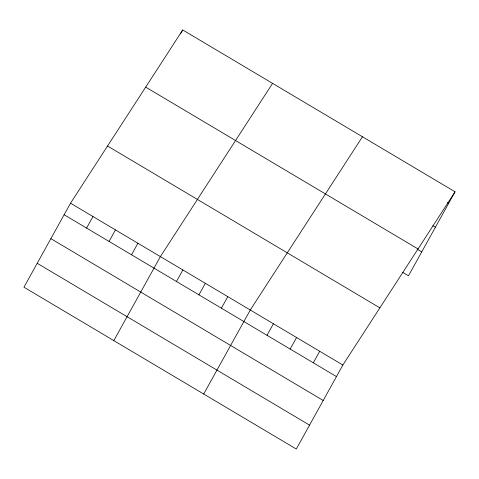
<?xml version="1.0" encoding="UTF-8"?>
<svg xmlns="http://www.w3.org/2000/svg" width="479" height="479" viewBox="0 0 479 479"><rect width="100%" height="100%" fill="white"/><g stroke="black" fill="none" stroke-linecap="round" stroke-linejoin="round"><path stroke-width="0.72" d="M70.521 203.198L23.95 287.208L296.291 449.039L342.856 365.028L455.05 191.792L182.709 29.961L70.521 203.198L342.856 365.028M180.577 33.805L182.709 29.961M86.591 228.088L92.986 216.544M109.056 241.44L115.457 229.896M131.527 254.786L137.922 243.248M113.822 340.611L160.393 256.6L272.581 83.364M176.464 281.49L182.858 269.952M198.929 294.842L205.329 283.305M221.4 308.195L227.794 296.657M203.695 394.019L250.266 310.003L362.453 136.766M267.013 335.3L273.413 323.762M290.166 349.053L296.561 337.515M313.314 362.813L319.709 351.275M455.05 191.792L408.479 275.802L402.695 272.365M447.368 202.569L448.655 203.33M432.824 225.717L435.399 227.25M145.688 87.13L418.029 248.96M417.239 249.212L421.736 251.888M107.541 146.029L379.883 307.859M64.12 214.736L336.462 376.566M50.864 238.65L323.205 400.486M37.206 263.294L309.548 425.124"/></g></svg>
